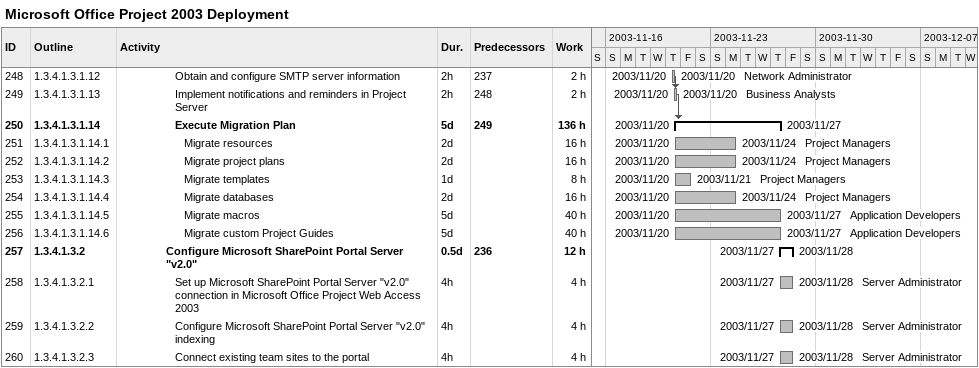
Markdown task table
Microsoft Office Project 2003 Deployment

| ID | WBS | Task | Duration | Start | Finish | Predecessors | Resources | Work (h) |
|---|---|---|---|---|---|---|---|---|
| 248 | 1.3.4.1.3.1.12 | Obtain and configure SMTP server information | 2h | 2003-11-20 | 2003-11-20 | 237 | Network Administrator | 2 |
| 249 | 1.3.4.1.3.1.13 | Implement notifications and reminders in Project Server | 2h | 2003-11-20 | 2003-11-20 | 248 | Business Analysts | 2 |
| 250 | 1.3.4.1.3.1.14 | **Execute Migration Plan** | 5d | 2003-11-20 | 2003-11-27 | 249 |  | 136 |
| 251 | 1.3.4.1.3.1.14.1 | Migrate resources | 2d | 2003-11-20 | 2003-11-24 |  | Project Managers | 16 |
| 252 | 1.3.4.1.3.1.14.2 | Migrate project plans | 2d | 2003-11-20 | 2003-11-24 |  | Project Managers | 16 |
| 253 | 1.3.4.1.3.1.14.3 | Migrate templates | 1d | 2003-11-20 | 2003-11-21 |  | Project Managers | 8 |
| 254 | 1.3.4.1.3.1.14.4 | Migrate databases | 2d | 2003-11-20 | 2003-11-24 |  | Project Managers | 16 |
| 255 | 1.3.4.1.3.1.14.5 | Migrate macros | 5d | 2003-11-20 | 2003-11-27 |  | Application Developers | 40 |
| 256 | 1.3.4.1.3.1.14.6 | Migrate custom Project Guides | 5d | 2003-11-20 | 2003-11-27 |  | Application Developers | 40 |
| 257 | 1.3.4.1.3.2 | **Configure Microsoft SharePoint Portal Server "v2.0"** | 0.5d | 2003-11-27 | 2003-11-28 | 236 |  | 12 |
| 258 | 1.3.4.1.3.2.1 | Set up Microsoft SharePoint Portal Server "v2.0" connection in Microsoft Office Project Web Access 2003 | 4h | 2003-11-27 | 2003-11-28 |  | Server Administrator | 4 |
| 259 | 1.3.4.1.3.2.2 | Configure Microsoft SharePoint Portal Server "v2.0" indexing | 4h | 2003-11-27 | 2003-11-28 |  | Server Administrator | 4 |
| 260 | 1.3.4.1.3.2.3 | Connect existing team sites to the portal | 4h | 2003-11-27 | 2003-11-28 |  | Server Administrator | 4 |
